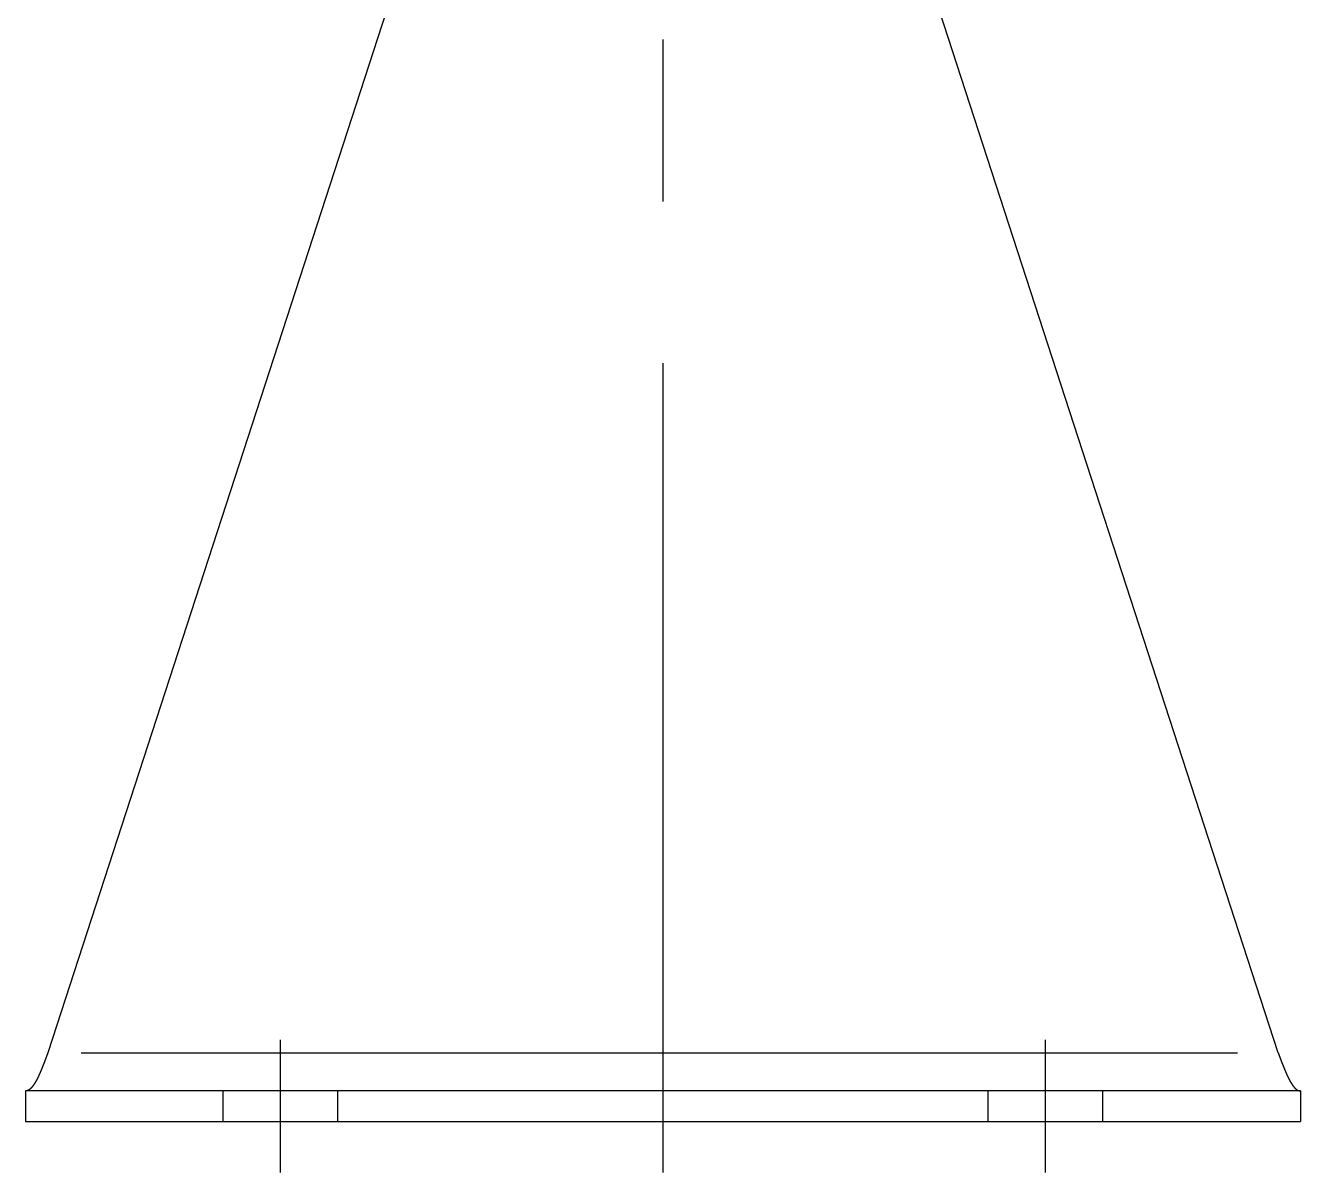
# Model space of a CAD drawing. Extents: x -48 to 188, y -81 to 75.
# Drawn here: x 53.8 to 103.8, y -74.8 to -29.8 of the extents above; entities that cross this region are included whole.
import ezdxf

# ---------------------------------------------------------------- set-up
doc = ezdxf.new("R2010")
doc.units = 0
doc.linetypes.add('CENTER', pattern=[50.8, 31.75, -6.35, 6.35, -6.35])
doc.linetypes.add('DASHED', pattern=[19.05, 12.7, -6.35])
doc.layers.get('0').update_dxf_attribs({"linetype": 'CONTINUOUS'})
doc.layers.add('CENTER', color=1, linetype='CENTER')

msp = doc.modelspace()

# ---------------------------------------------------------------- linework, layer by layer
at = {"color": 7, "linetype": 'CONTINUOUS'}
for p, q in [((69.916, -23.328), (54.719, -70.1)), ((102.965, -70.1), (87.768, -23.328)), ((56.021, -70.1), (101.367, -70.1)), ((103.842, -71.6), (53.842, -71.6)), ((53.842, -71.6), (53.842, -72.8)), ((103.842, -71.6), (103.842, -72.8)), ((53.842, -72.8), (103.842, -72.8))]:
    msp.add_line(p, q, dxfattribs=at)
at = {"color": 3, "linetype": 'DASHED'}
for p, q in [((61.592, -72.8), (61.592, -71.6)), ((66.092, -72.8), (66.092, -71.6)), ((91.592, -72.8), (91.592, -71.6)), ((96.092, -72.8), (96.092, -71.6))]:
    msp.add_line(p, q, dxfattribs=at)
at = {"color": 7}
for points in [[(54.719, -70.1, 0), (54.718, -70.105, 0), (54.716, -70.109, 0), (54.714, -70.114, 0), (54.712, -70.119, 0), (54.711, -70.123, 0), (54.709, -70.128, 0), (54.707, -70.132, 0), (54.705, -70.137, 0), (54.704, -70.142, 0), (54.702, -70.146, 0), (54.7, -70.151, 0), (54.699, -70.156, 0), (54.697, -70.16, 0), (54.695, -70.165, 0), (54.693, -70.17, 0), (54.692, -70.174, 0), (54.69, -70.179, 0), (54.688, -70.183, 0), (54.687, -70.188, 0), (54.685, -70.193, 0), (54.683, -70.197, 0), (54.681, -70.202, 0), (54.68, -70.207, 0), (54.678, -70.211, 0), (54.676, -70.216, 0), (54.674, -70.22, 0), (54.673, -70.225, 0), (54.671, -70.23, 0), (54.669, -70.234, 0), (54.667, -70.239, 0), (54.666, -70.243, 0), (54.664, -70.248, 0), (54.662, -70.252, 0), (54.661, -70.257, 0), (54.659, -70.262, 0), (54.657, -70.266, 0), (54.656, -70.271, 0), (54.654, -70.275, 0), (54.652, -70.28, 0), (54.65, -70.285, 0), (54.649, -70.289, 0), (54.647, -70.294, 0), (54.645, -70.298, 0), (54.644, -70.303, 0), (54.642, -70.307, 0), (54.64, -70.312, 0), (54.638, -70.317, 0), (54.637, -70.321, 0), (54.635, -70.326, 0), (54.633, -70.33, 0), (54.632, -70.335, 0), (54.63, -70.339, 0), (54.628, -70.344, 0), (54.626, -70.348, 0), (54.625, -70.353, 0), (54.623, -70.357, 0), (54.621, -70.362, 0), (54.62, -70.366, 0), (54.618, -70.371, 0), (54.616, -70.376, 0), (54.614, -70.38, 0), (54.613, -70.385, 0), (54.611, -70.389, 0), (54.609, -70.394, 0), (54.608, -70.398, 0), (54.606, -70.403, 0), (54.604, -70.407, 0), (54.602, -70.412, 0), (54.601, -70.416, 0), (54.599, -70.421, 0), (54.597, -70.425, 0), (54.596, -70.43, 0), (54.594, -70.434, 0), (54.592, -70.439, 0), (54.59, -70.443, 0), (54.589, -70.447, 0), (54.587, -70.452, 0), (54.585, -70.456, 0), (54.584, -70.461, 0), (54.582, -70.465, 0), (54.58, -70.47, 0), (54.578, -70.474, 0), (54.577, -70.479, 0), (54.575, -70.483, 0), (54.573, -70.487, 0), (54.572, -70.492, 0), (54.57, -70.496, 0), (54.568, -70.501, 0), (54.566, -70.505, 0), (54.565, -70.51, 0), (54.563, -70.514, 0), (54.561, -70.519, 0), (54.56, -70.523, 0), (54.558, -70.527, 0), (54.556, -70.532, 0), (54.554, -70.536, 0), (54.553, -70.54, 0), (54.551, -70.545, 0), (54.549, -70.549, 0), (54.548, -70.554, 0), (54.546, -70.558, 0), (54.544, -70.562, 0), (54.542, -70.567, 0), (54.541, -70.571, 0), (54.539, -70.576, 0), (54.537, -70.58, 0), (54.536, -70.584, 0), (54.534, -70.589, 0), (54.532, -70.593, 0), (54.531, -70.597, 0), (54.529, -70.602, 0), (54.527, -70.606, 0), (54.525, -70.61, 0), (54.524, -70.615, 0), (54.522, -70.619, 0), (54.52, -70.623, 0), (54.519, -70.628, 0), (54.517, -70.632, 0), (54.515, -70.636, 0), (54.513, -70.641, 0), (54.512, -70.645, 0), (54.51, -70.649, 0), (54.508, -70.654, 0), (54.506, -70.658, 0), (54.505, -70.662, 0), (54.503, -70.666, 0), (54.501, -70.671, 0), (54.499, -70.675, 0), (54.498, -70.679, 0), (54.496, -70.684, 0), (54.494, -70.688, 0), (54.493, -70.692, 0), (54.491, -70.696, 0), (54.489, -70.701, 0), (54.487, -70.705, 0), (54.486, -70.709, 0), (54.484, -70.713, 0), (54.482, -70.718, 0), (54.481, -70.722, 0), (54.479, -70.726, 0), (54.477, -70.73, 0), (54.475, -70.734, 0), (54.474, -70.738, 0), (54.472, -70.743, 0), (54.47, -70.747, 0), (54.469, -70.751, 0), (54.467, -70.755, 0), (54.465, -70.759, 0), (54.464, -70.763, 0), (54.462, -70.767, 0), (54.46, -70.772, 0), (54.458, -70.776, 0), (54.457, -70.78, 0), (54.455, -70.784, 0), (54.453, -70.788, 0), (54.452, -70.792, 0), (54.45, -70.796, 0), (54.448, -70.8, 0), (54.446, -70.804, 0), (54.445, -70.808, 0), (54.443, -70.812, 0), (54.441, -70.816, 0), (54.44, -70.82, 0), (54.438, -70.824, 0), (54.436, -70.828, 0), (54.434, -70.832, 0), (54.433, -70.836, 0), (54.431, -70.84, 0), (54.429, -70.844, 0), (54.428, -70.848, 0), (54.426, -70.852, 0), (54.424, -70.856, 0), (54.422, -70.86, 0), (54.421, -70.864, 0), (54.419, -70.868, 0), (54.417, -70.872, 0), (54.416, -70.876, 0), (54.414, -70.88, 0), (54.412, -70.884, 0), (54.41, -70.888, 0), (54.409, -70.892, 0), (54.407, -70.895, 0), (54.405, -70.899, 0), (54.404, -70.903, 0), (54.402, -70.907, 0), (54.4, -70.911, 0), (54.398, -70.915, 0), (54.397, -70.919, 0), (54.395, -70.923, 0), (54.393, -70.926, 0), (54.392, -70.93, 0), (54.39, -70.934, 0), (54.388, -70.938, 0), (54.387, -70.942, 0), (54.385, -70.945, 0), (54.383, -70.949, 0), (54.381, -70.953, 0), (54.38, -70.957, 0), (54.378, -70.961, 0), (54.376, -70.964, 0), (54.375, -70.968, 0), (54.373, -70.972, 0), (54.371, -70.976, 0), (54.369, -70.979, 0), (54.368, -70.983, 0), (54.366, -70.987, 0), (54.364, -70.99, 0), (54.362, -70.994, 0), (54.361, -70.998, 0), (54.359, -71.002, 0), (54.357, -71.005, 0), (54.356, -71.009, 0), (54.354, -71.013, 0), (54.352, -71.016, 0), (54.35, -71.02, 0), (54.349, -71.024, 0), (54.347, -71.027, 0), (54.345, -71.031, 0), (54.344, -71.034, 0), (54.342, -71.038, 0), (54.34, -71.042, 0), (54.338, -71.045, 0), (54.337, -71.049, 0), (54.335, -71.052, 0), (54.333, -71.056, 0), (54.331, -71.06, 0), (54.33, -71.063, 0), (54.328, -71.067, 0), (54.326, -71.07, 0), (54.325, -71.074, 0), (54.323, -71.077, 0), (54.321, -71.081, 0), (54.319, -71.084, 0), (54.318, -71.088, 0), (54.316, -71.091, 0), (54.314, -71.095, 0), (54.313, -71.098, 0), (54.311, -71.102, 0), (54.309, -71.105, 0), (54.307, -71.109, 0), (54.306, -71.112, 0), (54.304, -71.115, 0), (54.302, -71.119, 0), (54.3, -71.122, 0), (54.299, -71.126, 0), (54.297, -71.129, 0), (54.295, -71.132, 0), (54.294, -71.136, 0), (54.292, -71.139, 0), (54.29, -71.142, 0), (54.288, -71.146, 0), (54.287, -71.149, 0), (54.285, -71.152, 0), (54.283, -71.156, 0), (54.282, -71.159, 0), (54.28, -71.162, 0), (54.278, -71.165, 0), (54.276, -71.169, 0), (54.275, -71.172, 0), (54.273, -71.175, 0), (54.271, -71.178, 0), (54.27, -71.181, 0), (54.268, -71.185, 0), (54.266, -71.188, 0), (54.264, -71.191, 0), (54.263, -71.194, 0), (54.261, -71.197, 0), (54.259, -71.2, 0), (54.258, -71.204, 0), (54.256, -71.207, 0), (54.254, -71.21, 0), (54.252, -71.213, 0), (54.251, -71.216, 0), (54.249, -71.219, 0), (54.247, -71.222, 0), (54.246, -71.225, 0), (54.244, -71.228, 0), (54.242, -71.231, 0), (54.24, -71.234, 0), (54.239, -71.237, 0), (54.237, -71.24, 0), (54.235, -71.243, 0), (54.234, -71.246, 0), (54.232, -71.249, 0), (54.23, -71.252, 0), (54.228, -71.255, 0), (54.227, -71.258, 0), (54.225, -71.261, 0), (54.223, -71.264, 0), (54.222, -71.266, 0), (54.22, -71.269, 0), (54.218, -71.272, 0), (54.217, -71.275, 0), (54.215, -71.278, 0), (54.213, -71.281, 0), (54.212, -71.284, 0), (54.21, -71.286, 0), (54.208, -71.289, 0), (54.206, -71.292, 0), (54.205, -71.295, 0), (54.203, -71.297, 0), (54.201, -71.3, 0), (54.2, -71.303, 0), (54.198, -71.306, 0), (54.196, -71.308, 0), (54.194, -71.311, 0), (54.193, -71.314, 0), (54.191, -71.317, 0), (54.189, -71.319, 0), (54.188, -71.322, 0), (54.186, -71.325, 0), (54.184, -71.327, 0), (54.182, -71.33, 0), (54.181, -71.332, 0), (54.179, -71.335, 0), (54.177, -71.338, 0), (54.176, -71.34, 0), (54.174, -71.343, 0), (54.172, -71.346, 0), (54.17, -71.348, 0), (54.169, -71.351, 0), (54.167, -71.353, 0), (54.165, -71.356, 0), (54.164, -71.358, 0), (54.162, -71.361, 0), (54.16, -71.363, 0), (54.158, -71.366, 0), (54.157, -71.368, 0), (54.155, -71.371, 0), (54.153, -71.373, 0), (54.152, -71.375, 0), (54.15, -71.378, 0), (54.148, -71.38, 0), (54.146, -71.383, 0), (54.145, -71.385, 0), (54.143, -71.387, 0), (54.141, -71.39, 0), (54.139, -71.392, 0), (54.138, -71.394, 0), (54.136, -71.397, 0), (54.134, -71.399, 0), (54.133, -71.401, 0), (54.131, -71.404, 0), (54.129, -71.406, 0), (54.127, -71.408, 0), (54.126, -71.411, 0), (54.124, -71.413, 0), (54.122, -71.415, 0), (54.12, -71.417, 0), (54.119, -71.419, 0), (54.117, -71.422, 0), (54.115, -71.424, 0), (54.114, -71.426, 0), (54.112, -71.428, 0), (54.11, -71.43, 0), (54.108, -71.433, 0), (54.107, -71.435, 0), (54.105, -71.437, 0), (54.103, -71.439, 0), (54.102, -71.441, 0), (54.1, -71.443, 0), (54.098, -71.445, 0), (54.096, -71.447, 0), (54.095, -71.449, 0), (54.093, -71.451, 0), (54.091, -71.453, 0), (54.09, -71.455, 0), (54.088, -71.457, 0), (54.086, -71.459, 0), (54.084, -71.461, 0), (54.083, -71.463, 0), (54.081, -71.465, 0), (54.079, -71.467, 0), (54.078, -71.469, 0), (54.076, -71.471, 0), (54.074, -71.472, 0), (54.072, -71.474, 0), (54.071, -71.476, 0), (54.069, -71.478, 0), (54.067, -71.48, 0), (54.065, -71.482, 0), (54.064, -71.483, 0), (54.062, -71.485, 0), (54.06, -71.487, 0), (54.059, -71.489, 0), (54.057, -71.49, 0), (54.055, -71.492, 0), (54.053, -71.494, 0), (54.052, -71.496, 0), (54.05, -71.497, 0), (54.048, -71.499, 0), (54.047, -71.501, 0), (54.045, -71.502, 0), (54.043, -71.504, 0), (54.041, -71.505, 0), (54.04, -71.507, 0), (54.038, -71.508, 0), (54.036, -71.51, 0), (54.035, -71.512, 0), (54.033, -71.513, 0), (54.031, -71.515, 0), (54.03, -71.516, 0), (54.028, -71.518, 0), (54.026, -71.519, 0), (54.024, -71.521, 0), (54.023, -71.522, 0), (54.021, -71.524, 0), (54.019, -71.525, 0), (54.018, -71.526, 0), (54.016, -71.528, 0), (54.014, -71.529, 0), (54.013, -71.531, 0), (54.011, -71.532, 0), (54.009, -71.533, 0), (54.007, -71.535, 0), (54.006, -71.536, 0), (54.004, -71.537, 0), (54.002, -71.539, 0), (54.001, -71.54, 0), (53.999, -71.541, 0), (53.997, -71.543, 0), (53.995, -71.544, 0), (53.994, -71.545, 0), (53.992, -71.546, 0), (53.99, -71.547, 0), (53.989, -71.549, 0), (53.987, -71.55, 0), (53.985, -71.551, 0), (53.983, -71.552, 0), (53.982, -71.553, 0), (53.98, -71.555, 0), (53.978, -71.556, 0), (53.977, -71.557, 0), (53.975, -71.558, 0), (53.973, -71.559, 0), (53.971, -71.56, 0), (53.97, -71.561, 0), (53.968, -71.562, 0), (53.966, -71.563, 0), (53.965, -71.564, 0), (53.963, -71.565, 0), (53.961, -71.566, 0), (53.959, -71.567, 0), (53.958, -71.568, 0), (53.956, -71.569, 0), (53.954, -71.57, 0), (53.953, -71.571, 0), (53.951, -71.572, 0), (53.949, -71.573, 0), (53.947, -71.573, 0), (53.946, -71.574, 0), (53.944, -71.575, 0), (53.942, -71.576, 0), (53.941, -71.577, 0), (53.939, -71.578, 0), (53.937, -71.578, 0), (53.935, -71.579, 0), (53.934, -71.58, 0), (53.932, -71.581, 0), (53.93, -71.581, 0), (53.928, -71.582, 0), (53.926, -71.583, 0), (53.925, -71.583, 0), (53.923, -71.584, 0), (53.921, -71.585, 0), (53.919, -71.585, 0), (53.918, -71.586, 0), (53.916, -71.587, 0), (53.914, -71.587, 0), (53.913, -71.588, 0), (53.911, -71.588, 0), (53.909, -71.589, 0), (53.907, -71.59, 0), (53.906, -71.59, 0), (53.904, -71.591, 0), (53.902, -71.591, 0), (53.9, -71.592, 0), (53.898, -71.592, 0), (53.897, -71.593, 0), (53.895, -71.593, 0), (53.893, -71.594, 0), (53.892, -71.594, 0), (53.89, -71.594, 0), (53.888, -71.595, 0), (53.886, -71.595, 0), (53.885, -71.596, 0), (53.883, -71.596, 0), (53.881, -71.596, 0), (53.879, -71.597, 0), (53.878, -71.597, 0), (53.876, -71.597, 0), (53.874, -71.597, 0), (53.872, -71.598, 0), (53.871, -71.598, 0), (53.869, -71.598, 0), (53.867, -71.598, 0), (53.866, -71.599, 0), (53.864, -71.599, 0), (53.862, -71.599, 0), (53.86, -71.599, 0), (53.859, -71.599, 0), (53.857, -71.599, 0), (53.855, -71.6, 0), (53.854, -71.6, 0), (53.852, -71.6, 0), (53.85, -71.6, 0), (53.849, -71.6, 0), (53.847, -71.6, 0), (53.845, -71.6, 0), (53.844, -71.6, 0), (53.842, -71.6, 0)], [(102.965, -70.1, 0), (102.966, -70.105, 0), (102.968, -70.109, 0), (102.97, -70.114, 0), (102.972, -70.119, 0), (102.973, -70.123, 0), (102.975, -70.128, 0), (102.977, -70.132, 0), (102.979, -70.137, 0), (102.98, -70.142, 0), (102.982, -70.146, 0), (102.984, -70.151, 0), (102.985, -70.156, 0), (102.987, -70.16, 0), (102.989, -70.165, 0), (102.991, -70.17, 0), (102.992, -70.174, 0), (102.994, -70.179, 0), (102.996, -70.183, 0), (102.998, -70.188, 0), (102.999, -70.193, 0), (103.001, -70.197, 0), (103.003, -70.202, 0), (103.004, -70.207, 0), (103.006, -70.211, 0), (103.008, -70.216, 0), (103.01, -70.22, 0), (103.011, -70.225, 0), (103.013, -70.23, 0), (103.015, -70.234, 0), (103.016, -70.239, 0), (103.018, -70.243, 0), (103.02, -70.248, 0), (103.022, -70.252, 0), (103.023, -70.257, 0), (103.025, -70.262, 0), (103.027, -70.266, 0), (103.028, -70.271, 0), (103.03, -70.275, 0), (103.032, -70.28, 0), (103.034, -70.285, 0), (103.035, -70.289, 0), (103.037, -70.294, 0), (103.039, -70.298, 0), (103.04, -70.303, 0), (103.042, -70.307, 0), (103.044, -70.312, 0), (103.046, -70.317, 0), (103.047, -70.321, 0), (103.049, -70.326, 0), (103.051, -70.33, 0), (103.052, -70.335, 0), (103.054, -70.339, 0), (103.056, -70.344, 0), (103.058, -70.348, 0), (103.059, -70.353, 0), (103.061, -70.357, 0), (103.063, -70.362, 0), (103.064, -70.366, 0), (103.066, -70.371, 0), (103.068, -70.376, 0), (103.07, -70.38, 0), (103.071, -70.385, 0), (103.073, -70.389, 0), (103.075, -70.394, 0), (103.076, -70.398, 0), (103.078, -70.403, 0), (103.08, -70.407, 0), (103.082, -70.412, 0), (103.083, -70.416, 0), (103.085, -70.421, 0), (103.087, -70.425, 0), (103.088, -70.43, 0), (103.09, -70.434, 0), (103.092, -70.439, 0), (103.094, -70.443, 0), (103.095, -70.447, 0), (103.097, -70.452, 0), (103.099, -70.456, 0), (103.1, -70.461, 0), (103.102, -70.465, 0), (103.104, -70.47, 0), (103.105, -70.474, 0), (103.107, -70.479, 0), (103.109, -70.483, 0), (103.111, -70.487, 0), (103.112, -70.492, 0), (103.114, -70.496, 0), (103.116, -70.501, 0), (103.117, -70.505, 0), (103.119, -70.51, 0), (103.121, -70.514, 0), (103.123, -70.519, 0), (103.124, -70.523, 0), (103.126, -70.527, 0), (103.128, -70.532, 0), (103.129, -70.536, 0), (103.131, -70.54, 0), (103.133, -70.545, 0), (103.135, -70.549, 0), (103.136, -70.554, 0), (103.138, -70.558, 0), (103.14, -70.562, 0), (103.141, -70.567, 0), (103.143, -70.571, 0), (103.145, -70.576, 0), (103.147, -70.58, 0), (103.148, -70.584, 0), (103.15, -70.589, 0), (103.152, -70.593, 0), (103.153, -70.597, 0), (103.155, -70.602, 0), (103.157, -70.606, 0), (103.159, -70.61, 0), (103.16, -70.615, 0), (103.162, -70.619, 0), (103.164, -70.623, 0), (103.166, -70.628, 0), (103.167, -70.632, 0), (103.169, -70.636, 0), (103.171, -70.641, 0), (103.172, -70.645, 0), (103.174, -70.649, 0), (103.176, -70.654, 0), (103.178, -70.658, 0), (103.179, -70.662, 0), (103.181, -70.666, 0), (103.183, -70.671, 0), (103.184, -70.675, 0), (103.186, -70.679, 0), (103.188, -70.684, 0), (103.19, -70.688, 0), (103.191, -70.692, 0), (103.193, -70.696, 0), (103.195, -70.701, 0), (103.196, -70.705, 0), (103.198, -70.709, 0), (103.2, -70.713, 0), (103.202, -70.718, 0), (103.203, -70.722, 0), (103.205, -70.726, 0), (103.207, -70.73, 0), (103.209, -70.734, 0), (103.21, -70.738, 0), (103.212, -70.743, 0), (103.214, -70.747, 0), (103.215, -70.751, 0), (103.217, -70.755, 0), (103.219, -70.759, 0), (103.221, -70.763, 0), (103.222, -70.767, 0), (103.224, -70.772, 0), (103.226, -70.776, 0), (103.227, -70.78, 0), (103.229, -70.784, 0), (103.231, -70.788, 0), (103.232, -70.792, 0), (103.234, -70.796, 0), (103.236, -70.8, 0), (103.238, -70.804, 0), (103.239, -70.808, 0), (103.241, -70.812, 0), (103.243, -70.816, 0), (103.244, -70.82, 0), (103.246, -70.824, 0), (103.248, -70.828, 0), (103.25, -70.832, 0), (103.251, -70.836, 0), (103.253, -70.84, 0), (103.255, -70.844, 0), (103.256, -70.848, 0), (103.258, -70.852, 0), (103.26, -70.856, 0), (103.262, -70.86, 0), (103.263, -70.864, 0), (103.265, -70.868, 0), (103.267, -70.872, 0), (103.268, -70.876, 0), (103.27, -70.88, 0), (103.272, -70.884, 0), (103.273, -70.888, 0), (103.275, -70.892, 0), (103.277, -70.895, 0), (103.279, -70.899, 0), (103.28, -70.903, 0), (103.282, -70.907, 0), (103.284, -70.911, 0), (103.285, -70.915, 0), (103.287, -70.919, 0), (103.289, -70.923, 0), (103.291, -70.926, 0), (103.292, -70.93, 0), (103.294, -70.934, 0), (103.296, -70.938, 0), (103.297, -70.942, 0), (103.299, -70.945, 0), (103.301, -70.949, 0), (103.303, -70.953, 0), (103.304, -70.957, 0), (103.306, -70.961, 0), (103.308, -70.964, 0), (103.309, -70.968, 0), (103.311, -70.972, 0), (103.313, -70.976, 0), (103.315, -70.979, 0), (103.316, -70.983, 0), (103.318, -70.987, 0), (103.32, -70.99, 0), (103.321, -70.994, 0), (103.323, -70.998, 0), (103.325, -71.002, 0), (103.327, -71.005, 0), (103.328, -71.009, 0), (103.33, -71.013, 0), (103.332, -71.016, 0), (103.333, -71.02, 0), (103.335, -71.024, 0), (103.337, -71.027, 0), (103.339, -71.031, 0), (103.34, -71.034, 0), (103.342, -71.038, 0), (103.344, -71.042, 0), (103.346, -71.045, 0), (103.347, -71.049, 0), (103.349, -71.052, 0), (103.351, -71.056, 0), (103.352, -71.06, 0), (103.354, -71.063, 0), (103.356, -71.067, 0), (103.358, -71.07, 0), (103.359, -71.074, 0), (103.361, -71.077, 0), (103.363, -71.081, 0), (103.365, -71.084, 0), (103.366, -71.088, 0), (103.368, -71.091, 0), (103.37, -71.095, 0), (103.371, -71.098, 0), (103.373, -71.102, 0), (103.375, -71.105, 0), (103.377, -71.109, 0), (103.378, -71.112, 0), (103.38, -71.115, 0), (103.382, -71.119, 0), (103.383, -71.122, 0), (103.385, -71.126, 0), (103.387, -71.129, 0), (103.389, -71.132, 0), (103.39, -71.136, 0), (103.392, -71.139, 0), (103.394, -71.142, 0), (103.396, -71.146, 0), (103.397, -71.149, 0), (103.399, -71.152, 0), (103.401, -71.156, 0), (103.402, -71.159, 0), (103.404, -71.162, 0), (103.406, -71.165, 0), (103.408, -71.169, 0), (103.409, -71.172, 0), (103.411, -71.175, 0), (103.413, -71.178, 0), (103.414, -71.181, 0), (103.416, -71.185, 0), (103.418, -71.188, 0), (103.42, -71.191, 0), (103.421, -71.194, 0), (103.423, -71.197, 0), (103.425, -71.2, 0), (103.426, -71.204, 0), (103.428, -71.207, 0), (103.43, -71.21, 0), (103.432, -71.213, 0), (103.433, -71.216, 0), (103.435, -71.219, 0), (103.437, -71.222, 0), (103.438, -71.225, 0), (103.44, -71.228, 0), (103.442, -71.231, 0), (103.443, -71.234, 0), (103.445, -71.237, 0), (103.447, -71.24, 0), (103.449, -71.243, 0), (103.45, -71.246, 0), (103.452, -71.249, 0), (103.454, -71.252, 0), (103.455, -71.255, 0), (103.457, -71.258, 0), (103.459, -71.261, 0), (103.461, -71.264, 0), (103.462, -71.266, 0), (103.464, -71.269, 0), (103.466, -71.272, 0), (103.467, -71.275, 0), (103.469, -71.278, 0), (103.471, -71.281, 0), (103.473, -71.284, 0), (103.474, -71.286, 0), (103.476, -71.289, 0), (103.478, -71.292, 0), (103.479, -71.295, 0), (103.481, -71.297, 0), (103.483, -71.3, 0), (103.484, -71.303, 0), (103.486, -71.306, 0), (103.488, -71.308, 0), (103.49, -71.311, 0), (103.491, -71.314, 0), (103.493, -71.317, 0), (103.495, -71.319, 0), (103.496, -71.322, 0), (103.498, -71.325, 0), (103.5, -71.327, 0), (103.502, -71.33, 0), (103.503, -71.332, 0), (103.505, -71.335, 0), (103.507, -71.338, 0), (103.508, -71.34, 0), (103.51, -71.343, 0), (103.512, -71.346, 0), (103.514, -71.348, 0), (103.515, -71.351, 0), (103.517, -71.353, 0), (103.519, -71.356, 0), (103.52, -71.358, 0), (103.522, -71.361, 0), (103.524, -71.363, 0), (103.526, -71.366, 0), (103.527, -71.368, 0), (103.529, -71.371, 0), (103.531, -71.373, 0), (103.532, -71.375, 0), (103.534, -71.378, 0), (103.536, -71.38, 0), (103.538, -71.383, 0), (103.539, -71.385, 0), (103.541, -71.387, 0), (103.543, -71.39, 0), (103.544, -71.392, 0), (103.546, -71.394, 0), (103.548, -71.397, 0), (103.55, -71.399, 0), (103.551, -71.401, 0), (103.553, -71.404, 0), (103.555, -71.406, 0), (103.557, -71.408, 0), (103.558, -71.411, 0), (103.56, -71.413, 0), (103.562, -71.415, 0), (103.563, -71.417, 0), (103.565, -71.419, 0), (103.567, -71.422, 0), (103.569, -71.424, 0), (103.57, -71.426, 0), (103.572, -71.428, 0), (103.574, -71.43, 0), (103.576, -71.433, 0), (103.577, -71.435, 0), (103.579, -71.437, 0), (103.581, -71.439, 0), (103.582, -71.441, 0), (103.584, -71.443, 0), (103.586, -71.445, 0), (103.588, -71.447, 0), (103.589, -71.449, 0), (103.591, -71.451, 0), (103.593, -71.453, 0), (103.594, -71.455, 0), (103.596, -71.457, 0), (103.598, -71.459, 0), (103.6, -71.461, 0), (103.601, -71.463, 0), (103.603, -71.465, 0), (103.605, -71.467, 0), (103.607, -71.469, 0), (103.608, -71.471, 0), (103.61, -71.472, 0), (103.612, -71.474, 0), (103.613, -71.476, 0), (103.615, -71.478, 0), (103.617, -71.48, 0), (103.619, -71.482, 0), (103.62, -71.483, 0), (103.622, -71.485, 0), (103.624, -71.487, 0), (103.625, -71.489, 0), (103.627, -71.49, 0), (103.629, -71.492, 0), (103.631, -71.494, 0), (103.632, -71.496, 0), (103.634, -71.497, 0), (103.636, -71.499, 0), (103.637, -71.501, 0), (103.639, -71.502, 0), (103.641, -71.504, 0), (103.642, -71.505, 0), (103.644, -71.507, 0), (103.646, -71.508, 0), (103.648, -71.51, 0), (103.649, -71.512, 0), (103.651, -71.513, 0), (103.653, -71.515, 0), (103.654, -71.516, 0), (103.656, -71.518, 0), (103.658, -71.519, 0), (103.66, -71.521, 0), (103.661, -71.522, 0), (103.663, -71.524, 0), (103.665, -71.525, 0), (103.666, -71.526, 0), (103.668, -71.528, 0), (103.67, -71.529, 0), (103.671, -71.531, 0), (103.673, -71.532, 0), (103.675, -71.533, 0), (103.677, -71.535, 0), (103.678, -71.536, 0), (103.68, -71.537, 0), (103.682, -71.539, 0), (103.683, -71.54, 0), (103.685, -71.541, 0), (103.687, -71.543, 0), (103.689, -71.544, 0), (103.69, -71.545, 0), (103.692, -71.546, 0), (103.694, -71.547, 0), (103.695, -71.549, 0), (103.697, -71.55, 0), (103.699, -71.551, 0), (103.7, -71.552, 0), (103.702, -71.553, 0), (103.704, -71.555, 0), (103.706, -71.556, 0), (103.707, -71.557, 0), (103.709, -71.558, 0), (103.711, -71.559, 0), (103.712, -71.56, 0), (103.714, -71.561, 0), (103.716, -71.562, 0), (103.718, -71.563, 0), (103.719, -71.564, 0), (103.721, -71.565, 0), (103.723, -71.566, 0), (103.724, -71.567, 0), (103.726, -71.568, 0), (103.728, -71.569, 0), (103.73, -71.57, 0), (103.731, -71.571, 0), (103.733, -71.572, 0), (103.735, -71.573, 0), (103.737, -71.573, 0), (103.738, -71.574, 0), (103.74, -71.575, 0), (103.742, -71.576, 0), (103.743, -71.577, 0), (103.745, -71.578, 0), (103.747, -71.578, 0), (103.749, -71.579, 0), (103.75, -71.58, 0), (103.752, -71.581, 0), (103.754, -71.581, 0), (103.756, -71.582, 0), (103.757, -71.583, 0), (103.759, -71.583, 0), (103.761, -71.584, 0), (103.763, -71.585, 0), (103.764, -71.585, 0), (103.766, -71.586, 0), (103.768, -71.587, 0), (103.77, -71.587, 0), (103.771, -71.588, 0), (103.773, -71.588, 0), (103.775, -71.589, 0), (103.777, -71.59, 0), (103.778, -71.59, 0), (103.78, -71.591, 0), (103.782, -71.591, 0), (103.784, -71.592, 0), (103.785, -71.592, 0), (103.787, -71.593, 0), (103.789, -71.593, 0), (103.791, -71.594, 0), (103.792, -71.594, 0), (103.794, -71.594, 0), (103.796, -71.595, 0), (103.798, -71.595, 0), (103.799, -71.596, 0), (103.801, -71.596, 0), (103.803, -71.596, 0), (103.805, -71.597, 0), (103.806, -71.597, 0), (103.808, -71.597, 0), (103.81, -71.597, 0), (103.812, -71.598, 0), (103.813, -71.598, 0), (103.815, -71.598, 0), (103.817, -71.598, 0), (103.818, -71.599, 0), (103.82, -71.599, 0), (103.822, -71.599, 0), (103.824, -71.599, 0), (103.825, -71.599, 0), (103.827, -71.599, 0), (103.829, -71.6, 0), (103.83, -71.6, 0), (103.832, -71.6, 0), (103.834, -71.6, 0), (103.835, -71.6, 0), (103.837, -71.6, 0), (103.839, -71.6, 0), (103.84, -71.6, 0), (103.842, -71.6, 0)]]:
    msp.add_polyline3d(points, dxfattribs=at)
at = {"layer": 'CENTER', "color": 1, "linetype": 'CENTER'}
for p, q in [((78.842, -74.8), (78.842, 15.2)), ((63.842, -74.8), (63.842, -69.6)), ((93.842, -74.8), (93.842, -69.6))]:
    msp.add_line(p, q, dxfattribs=at)

doc.saveas('drawing.dxf')
